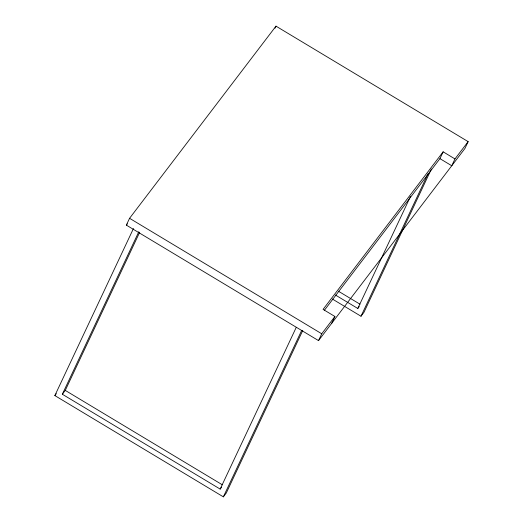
<?xml version="1.0" encoding="UTF-8"?>
<svg xmlns="http://www.w3.org/2000/svg" width="523" height="523" viewBox="0 0 523 523"><rect width="100%" height="100%" fill="white"/><g stroke="black" fill="none" stroke-linecap="round" stroke-linejoin="round"><path stroke-width="0.78" d="M126.357 225.125L129.567 218.3L275.987 26.15L468.15 141.628L464.934 148.46L318.52 340.61L126.357 225.125L127.344 223.831M302.758 330.51L226.289 493.006L223.36 496.85L54.85 395.584L133.457 228.531M221.621 487.161L220.157 489.083L62.342 394.244L138.811 231.748M62.342 394.244L65.27 390.4L139.595 232.454M275.026 28.196L275.987 26.15M220.157 489.083L296.273 327.32M223.36 496.85L301.621 330.543M318.52 340.61L321.73 333.779L334.91 316.487L323.083 309.381L443.144 151.82L454.971 158.927L468.15 141.628M331.693 323.312L334.91 316.487M335.446 295.037L357.791 308.465L410.581 196.275M332.327 299.006L360.994 316.232L428.075 173.675M431.403 168.994L363.923 312.388L360.994 316.232M324.319 310.374L439.935 158.646L443.144 151.82M454.971 158.927L451.761 165.752L439.935 158.646M54.85 395.584L56.314 393.662M357.791 308.465L359.249 306.543M338.368 291.193L360.02 304.203M129.567 218.3L321.73 333.779M65.27 390.4L222.386 484.821"/></g></svg>
